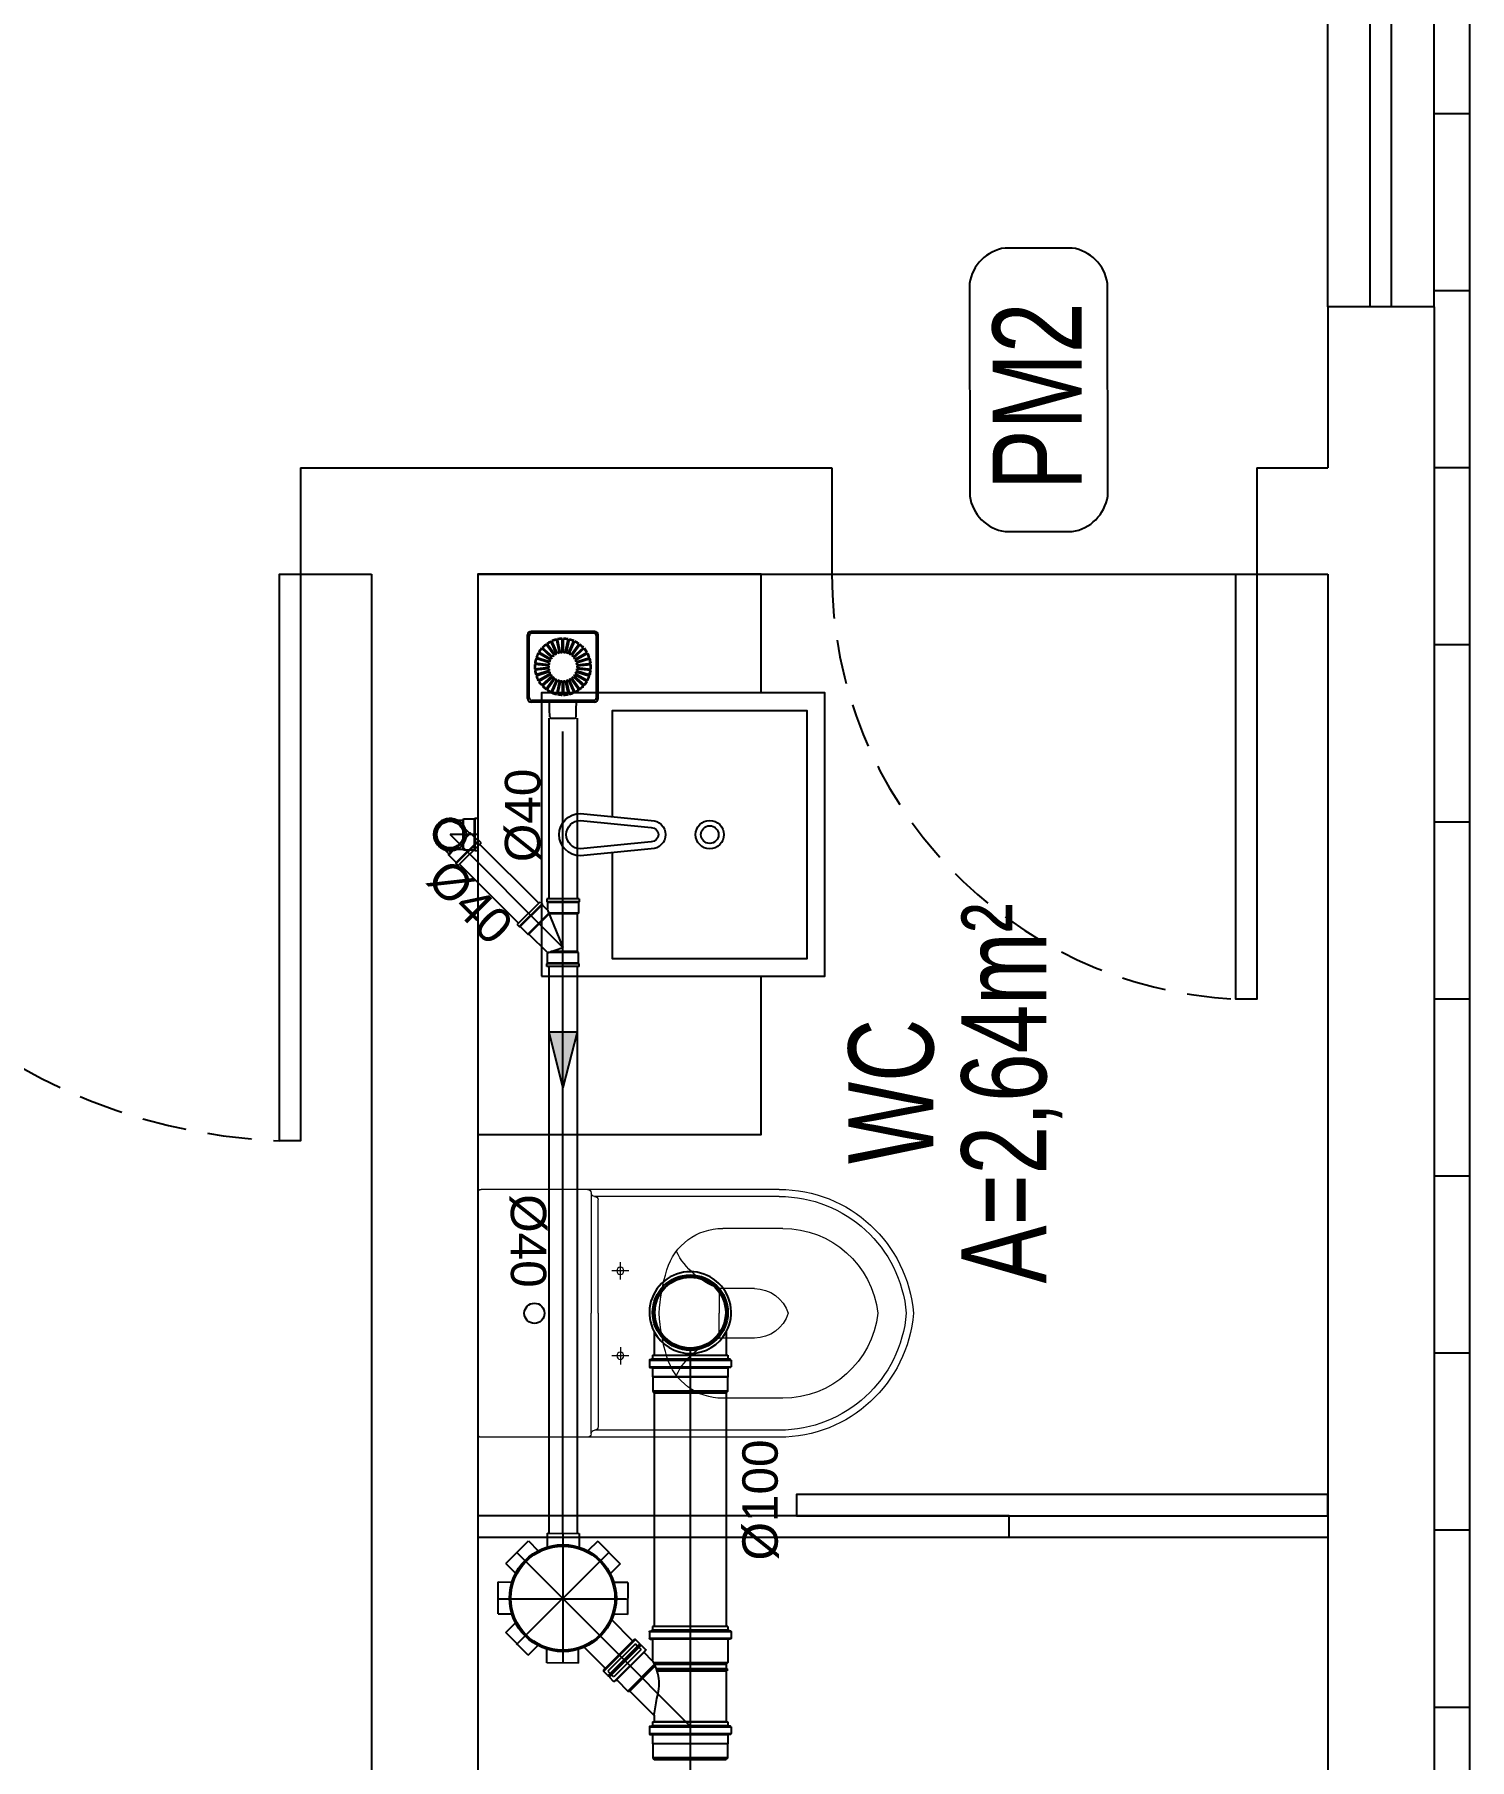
# Model space of a CAD drawing. Header units: millimetres. Extents: x 2502 to 4311, y 2007 to 3121.
# Drawn here: x 2846.3 to 2927.3, y 2348.8 to 2446.2 of the extents above; entities that cross this region are included whole.
import ezdxf
from ezdxf.enums import TextEntityAlignment as Align

# ---------------------------------------------------------------- set-up
doc = ezdxf.new("R2010")
doc.units = ezdxf.units.MM
doc.header["$LTSCALE"] = 20
doc.header["$MEASUREMENT"] = 0
doc.linetypes.add('CONTINU', pattern=[0])
doc.linetypes.add('HIDDEN2', pattern=[0.1875, 0.125, -0.0625])
doc.layers.get('0').update_dxf_attribs({"linetype": 'CONTINUOUS'})
for name, color, linetype in [('A-PEN-08', 8, 'CONTINUOUS'), ('AF', 5, 'CONTINUOUS'), ('E-txt-g', 3, 'CONTINUOUS'), ('Esgoto', 5, 'CONTINUOUS'), ('MOB', 251, 'CONTINUOUS'), ('Texto-Tubos', 7, 'CONTINUOUS'), ('TigreCad', 3, 'CONTINUOUS'), ('Tinterno', 9, 'CONTINUOUS')]:
    doc.layers.add(name, color=color, linetype=linetype)
doc.layers.add('E-Lay-9', color=9, linetype='CONTINUOUS', lineweight=9)
doc.layers.add('E-Txt-W', color=7, linetype='CONTINUOUS', lineweight=20)
doc.styles.add('F2', font='swisscl.ttf')
doc.styles.add('REG60', font='romans.shx', dxfattribs={"width": 0.8, "height": 0.15})
doc.styles.add('REG80', font='romans.shx', dxfattribs={"width": 0.8, "height": 0.2})
doc.styles.add('TCTUBOS-TXT', font='arial.ttf')

# ---------------------------------------------------------------- blocks, each defined once
blk = doc.blocks.new('CUBA QUADRADA-flat-4-flat-1')
at = {"layer": 'MOB', "color": 8}
blk.add_lwpolyline([(0, -0.2), (0.4, -0.2), (0.4, 0.2), (0, 0.2)], close=True, dxfattribs=at)
blk.add_lwpolyline([(0.1, -0.0255), (0.1, -0.175), (0.375, -0.175), (0.375, 0.175), (0.1, 0.175), (0.1, 0.0255)], dxfattribs=at)
for points in [[(0.155, -0.02), (0.055, -0.03, -1), (0.055, 0.03), (0.155, 0.02, -1)], [(0.155, -0.01), (0.055, -0.02, -1), (0.055, 0.02), (0.155, 0.01, -1)]]:
    blk.add_lwpolyline(points, format="xyb", close=True, dxfattribs=at)
for radius in [0.02, 0.0125]:
    blk.add_circle((0.2375, 0), radius, dxfattribs=at)
blk = doc.blocks.new('vaso-s')
at = {"color": 8}
for start, end in [(0, 180), (180, 0)]:
    blk.add_arc((0.08, 0), 0.0143, start, end, dxfattribs=at)
at = {"layer": 'E-Lay-9', "color": 8}
for p, q in [((0.4256, 0.175), (0.005, 0.175)), ((0, 0.17), (0, 0)), ((0.16, 0.17), (0.16, 0.17)), ((0.16, 0.17), (0.16, 0)), ((0.4256, 0.165), (0.165, 0.165)), ((0.17, 0), (0.17, 0.16)), ((0.4306, 0.12), (0.3459, 0.12)), ((0.2134, 0.06), (0.1891, 0.06)), ((0.2013, 0.0479), (0.2013, 0.0722)), ((0.3406, 0.035), (0.3406, 0)), ((0.3906, 0.035), (0.3406, 0.035)), ((0, -0.17), (0, 0)), ((0.16, -0.17), (0.16, 0)), ((0.17, 0), (0.17, -0.1601)), ((0.3406, -0.035), (0.3406, 0)), ((0.2013, -0.0479), (0.2013, -0.0722)), ((0.3906, -0.035), (0.3406, -0.035)), ((0.2134, -0.06), (0.1891, -0.06)), ((0.4306, -0.12), (0.3459, -0.12)), ((0.16, -0.17), (0.16, -0.17)), ((0.4256, -0.165), (0.165, -0.165)), ((0.4256, -0.175), (0.005, -0.175))]:
    blk.add_line(p, q, dxfattribs=at)
for centre in [(0.2013, 0.06), (0.2013, -0.06)]:
    blk.add_circle(centre, 0.005, dxfattribs=at)
for centre, radius, start, end in [((0.005, 0.17), 0.005, 90, 180), ((0.155, 0.17), 0.005, 0, 90), ((0.4256, -0.015), 0.19, 4.5281, 90), ((0.165, 0.17), 0.00495, 180, 270), ((0.165, 0.16), 0.00495, 0, 90), ((0.4256, -0.015), 0.18, 4.7802, 90), ((0.3459, 0.0375), 0.0825, 90, 163.0355), ((0.4306, -0.015), 0.135, 6.3794, 90), ((0.3754, 0.1358), 0.1066, 206.9395, 250.9647), ((0.518, -0.015), 0.2624, 163.0355, 176.7233), ((0.3906, -0.015), 0.05, 17.4576, 90), ((0.518, 0.015), 0.2624, 183.2767, 196.9645), ((0.3906, 0.015), 0.05, 270, 342.5424), ((0.4256, 0.015), 0.19, 270, 355.4719), ((0.4256, 0.015), 0.18, 270, 355.2198), ((0.4306, 0.015), 0.135, 270, 353.6206), ((0.3754, -0.1358), 0.1066, 109.0353, 153.0605), ((0.3459, -0.0375), 0.0825, 196.9645, 270), ((0.005, -0.17), 0.005, 180, 270), ((0.155, -0.17), 0.005, 270, 0), ((0.165, -0.17), 0.00495, 90, 180), ((0.165, -0.1601), 0.00495, 270, 0)]:
    blk.add_arc(centre, radius, start, end, dxfattribs=at)
blk = doc.blocks.new('TXT-AMB75')
at = {"layer": 'E-txt-g', "style": 'REG80', "width": 0.8, "flags": 8}
blk.add_attdef('TXT', text='', height=0.2, dxfattribs=at).set_placement((0.0055, 0.2964), align=Align.CENTER)
at = {"layer": 'E-Txt-W', "style": 'REG60', "width": 0.8, "flags": 8}
blk.add_attdef('TXT', text='', height=0.15, dxfattribs=at).set_placement((0.0055, 0.0271), align=Align.CENTER)
blk = doc.blocks.new('27289207s')
at = {"linetype": 'Continuous'}
for p, q in [((44.9, 49.9), (-44.9, 49.9)), ((-49.9, -44.9), (-49.9, 44.9)), ((-47.4, -43.9), (-47.4, 43.9)), ((43.9, 47.4), (-43.9, 47.4)), ((-15.4, 12.7), (-30.3, 26.1)), ((-14.3, 14), (-29.2, 27.4)), ((-12.4, 15.7), (-24.2, 31.9)), ((-11.1, 16.7), (-22.8, 32.9)), ((-8.9, 17.9), (-17, 36.2)), ((-7.4, 18.6), (-15.5, 36.9)), ((-5, 19.4), (-9.1, 38.9)), ((-3.3, 19.7), (-7.5, 39.3)), ((-0.9, 20), (-0.9, 40)), ((0.8, 20), (0.8, 40)), ((3.3, 19.7), (7.5, 39.3)), ((5, 19.4), (9.1, 38.9)), ((7.4, 18.6), (15.5, 36.9)), ((8.9, 17.9), (17, 36.2)), ((11.1, 16.7), (22.8, 32.9)), ((12.4, 15.7), (24.2, 31.9)), ((14.3, 14), (29.2, 27.4)), ((15.4, 12.7), (30.3, 26.1)), ((47.4, -43.9), (47.4, 43.9)), ((49.9, -44.9), (49.9, 44.9)), ((-20, 1.2), (-39.9, 3.3)), ((-19.8, 2.9), (-39.7, 5)), ((-19.3, 5.4), (-38.3, 11.5)), ((-18.7, 7), (-37.8, 13.2)), ((-17.7, 9.3), (-35.1, 19.3)), ((-16.9, 10.7), (-34.2, 20.7)), ((16.9, 10.7), (34.2, 20.7)), ((17.7, 9.3), (35.1, 19.3)), ((18.7, 7), (37.8, 13.2)), ((19.3, 5.4), (38.3, 11.5)), ((19.8, 2.9), (39.7, 5)), ((20, 1.2), (39.9, 3.3)), ((-20, -1.2), (-39.9, -3.3)), ((-19.8, -2.9), (-39.7, -5)), ((-19.3, -5.4), (-38.3, -11.5)), ((-18.7, -7), (-37.8, -13.2)), ((-17.7, -9.3), (-35.1, -19.3)), ((-16.9, -10.7), (-34.2, -20.7)), ((-15.4, -12.7), (-30.3, -26.1)), ((-14.3, -14), (-29.2, -27.4)), ((-12.4, -15.7), (-24.2, -31.9)), ((-11.1, -16.7), (-22.8, -32.9)), ((-8.9, -17.9), (-17, -36.2)), ((-7.4, -18.6), (-15.5, -36.9)), ((-5, -19.4), (-9.1, -38.9)), ((-3.3, -19.7), (-7.5, -39.3)), ((-0.9, -20), (-0.9, -40)), ((0.8, -20), (0.8, -40)), ((3.3, -19.7), (7.5, -39.3)), ((5, -19.4), (9.1, -38.9)), ((7.4, -18.6), (15.5, -36.9)), ((8.9, -17.9), (17, -36.2)), ((11.1, -16.7), (22.8, -32.9)), ((12.4, -15.7), (24.2, -31.9)), ((14.3, -14), (29.2, -27.4)), ((15.4, -12.7), (30.3, -26.1)), ((16.9, -10.7), (34.2, -20.7)), ((17.7, -9.3), (35.1, -19.3)), ((18.7, -7), (37.8, -13.2)), ((19.3, -5.4), (38.3, -11.5)), ((19.8, -2.9), (39.7, -5)), ((20, -1.2), (39.9, -3.3)), ((43.9, -47.4), (-43.9, -47.4)), ((44.9, -49.9), (-44.9, -49.9)), ((-18.7, -59.9), (-19, -49.9)), ((-18.7, -60.4), (-18.7, -59.9)), ((-18.5, -70.9), (-18.7, -60.4)), ((-17, -72.4), (-16.5, -72.4)), ((-16.5, -72.4), (17, -72.4)), ((18.5, -70.9), (18.7, -59.9)), ((18.7, -59.9), (19, -49.9))]:
    blk.add_line(p, q, dxfattribs=at)
for centre, radius, start, end in [((-44.9, 44.9), 5, 90, 180), ((44.9, 44.9), 5, 0, 90), ((-43.9, 43.9), 3.5, 90, 180), ((0, 0), 40, 139.2176, 148.7823), ((0, 0), 39, 139.2489, 148.7512), ((0, 0), 40, 127.2176, 136.7824), ((0, 0), 39, 127.249, 136.7512), ((0, 0), 40, 115.2176, 124.7824), ((0, 0), 39, 115.2489, 124.7512), ((0, 0), 40, 103.2176, 112.7824), ((0, 0), 39, 103.2489, 112.7512), ((0, 0), 40, 91.2176, 100.7823), ((0, 0), 39, 91.2488, 100.7511), ((0, 0), 40, 79.2177, 88.7824), ((0, 0), 39, 79.2489, 88.7512), ((0, 0), 39, 67.2488, 76.7511), ((0, 0), 40, 67.2177, 76.7824), ((0, 0), 39, 55.2488, 64.7511), ((0, 0), 40, 55.2176, 64.7824), ((0, 0), 39, 43.2488, 52.7511), ((0, 0), 40, 43.2177, 52.7824), ((0, 0), 39, 31.2489, 40.7512), ((0, 0), 40, 31.2176, 40.7824), ((43.9, 43.9), 3.5, 0, 90), ((0, 0), 40, 175.2176, 184.7824), ((0, 0), 40, 163.2176, 172.7824), ((0, 0), 39, 175.2489, 184.7511), ((0, 0), 39, 163.2489, 172.7512), ((0, 0), 40, 151.2177, 160.7824), ((0, 0), 39, 151.2489, 160.7512), ((0, 0), 21, 176.3197, 183.6803), ((0, 0), 21, 164.3198, 171.6803), ((0, 0), 20, 176.4358, 183.5642), ((0, 0), 20, 164.4358, 171.5641), ((0, 0), 21, 152.3197, 159.6802), ((0, 0), 20, 152.4358, 159.5642), ((0, 0), 21, 140.3199, 147.6804), ((0, 0), 20, 140.4358, 147.5642), ((0, 0), 21, 128.3197, 135.6802), ((0, 0), 20, 128.4358, 135.5642), ((0, 0), 21, 116.3197, 123.6802), ((0, 0), 20, 116.4359, 123.5643), ((0, 0), 21, 104.3197, 111.6802), ((0, 0), 20, 104.4359, 111.5643), ((0, 0), 21, 92.3198, 99.6803), ((0, 0), 20, 92.4358, 99.5642), ((0, 0), 21, 80.3197, 87.6802), ((0, 0), 20, 80.4358, 87.5642), ((0, 0), 20, 68.4357, 75.5641), ((0, 0), 21, 68.3198, 75.6803), ((0, 0), 20, 56.4358, 63.5642), ((0, 0), 21, 56.3199, 63.6804), ((0, 0), 20, 44.4357, 51.5641), ((0, 0), 21, 44.3198, 51.6803), ((0, 0), 20, 32.4358, 39.5642), ((0, 0), 21, 32.3198, 39.6803), ((0, 0), 20, 20.4358, 27.5642), ((0, 0), 21, 20.3196, 27.6801), ((0, 0), 20, 8.4359, 15.5642), ((0, 0), 20, 356.4358, 3.5642), ((0, 0), 21, 8.3197, 15.6802), ((0, 0), 21, 356.3197, 3.6803), ((0, 0), 39, 19.2488, 28.7511), ((0, 0), 40, 19.2176, 28.7823), ((0, 0), 39, 7.2488, 16.7511), ((0, 0), 40, 7.2176, 16.7824), ((0, 0), 39, 355.2489, 4.7511), ((0, 0), 40, 355.2176, 4.7824), ((0, 0), 40, 187.2176, 196.7824), ((0, 0), 39, 187.2488, 196.7511), ((0, 0), 40, 199.2176, 208.7824), ((0, 0), 39, 199.2488, 208.7511), ((0, 0), 40, 211.2177, 220.7824), ((0, 0), 39, 211.2488, 220.7511), ((0, 0), 21, 188.3198, 195.6803), ((0, 0), 20, 188.4359, 195.5642), ((0, 0), 21, 200.3198, 207.6803), ((0, 0), 20, 200.4358, 207.5642), ((0, 0), 21, 212.3196, 219.6801), ((0, 0), 20, 212.4358, 219.5642), ((0, 0), 21, 224.3196, 231.6801), ((0, 0), 20, 224.4359, 231.5643), ((0, 0), 21, 236.3197, 243.6802), ((0, 0), 20, 236.4358, 243.5642), ((0, 0), 21, 248.3198, 255.6803), ((0, 0), 20, 248.4358, 255.5642), ((0, 0), 21, 260.3197, 267.6802), ((0, 0), 20, 260.4358, 267.5642), ((0, 0), 20, 272.4358, 279.5642), ((0, 0), 21, 272.3198, 279.6803), ((0, 0), 20, 284.4358, 291.5642), ((0, 0), 21, 284.3198, 291.6803), ((0, 0), 20, 296.4357, 303.5641), ((0, 0), 21, 296.3197, 303.6802), ((0, 0), 20, 308.4359, 315.5643), ((0, 0), 21, 308.3199, 315.6804), ((0, 0), 20, 320.4358, 327.5642), ((0, 0), 21, 320.3197, 327.6802), ((0, 0), 20, 332.4358, 339.5642), ((0, 0), 21, 332.3199, 339.6804), ((0, 0), 20, 344.4358, 351.5641), ((0, 0), 21, 344.3197, 351.6802), ((0, 0), 39, 319.2488, 328.7511), ((0, 0), 40, 319.2176, 328.7824), ((0, 0), 39, 331.2489, 340.7512), ((0, 0), 40, 331.2176, 340.7824), ((0, 0), 39, 343.2489, 352.7512), ((0, 0), 40, 343.2176, 352.7824), ((-44.9, -44.9), 5, 180, 270), ((-43.9, -43.9), 3.5, 180, 270), ((0, 0), 40, 223.2176, 232.7824), ((0, 0), 39, 223.2488, 232.7511), ((0, 0), 40, 235.2176, 244.7824), ((0, 0), 39, 235.2489, 244.7511), ((0, 0), 40, 247.2176, 256.7824), ((0, 0), 39, 247.2488, 256.7511), ((0, 0), 40, 259.2176, 268.7824), ((0, 0), 39, 259.2489, 268.7512), ((0, 0), 39, 271.2489, 280.7511), ((0, 0), 40, 271.2176, 280.7824), ((0, 0), 39, 283.2488, 292.7511), ((0, 0), 40, 283.2176, 292.7824), ((0, 0), 39, 295.2489, 304.7511), ((0, 0), 40, 295.2176, 304.7824), ((0, 0), 39, 307.2488, 316.7511), ((0, 0), 40, 307.2176, 316.7823), ((43.9, -43.9), 3.5, 270, 360), ((44.9, -44.9), 5, 270, 360), ((-17, -70.9), 1.5, 180.9167, 270), ((17, -70.9), 1.5, 270.0002, 359.0835)]:
    blk.add_arc(centre, radius, start, end, dxfattribs=at)
blk = doc.blocks.new('j9n40d')
at = {"layer": 'TigreCad'}
for p, q in [((0, 20.6), (9.8, 20.6)), ((9.8, 20.6), (17.8, 20.6)), ((19, 21.8), (17.8, 20.6)), ((34, 21.8), (19, 21.8)), ((19, -21.8), (19, 21.8)), ((35, 22.8), (34, 21.8)), ((35, 22.8), (35, -22.8)), ((39, 22.8), (35, 22.8)), ((39, 22.8), (39, -22.8)), ((0, -20.6), (9.8, -20.6)), ((9.8, -20.6), (17.8, -20.6)), ((19, -21.8), (17.8, -20.6)), ((34, -21.8), (19, -21.8)), ((35, -22.8), (34, -21.8)), ((39, -22.8), (35, -22.8))]:
    blk.add_line(p, q, dxfattribs=at)
for radius, start, end in [(22.8, 64.6232, 295.3768), (20.6, 90, 270)]:
    blk.add_arc((0, 0), radius, start, end, dxfattribs=at)
at = {"layer": 'Tinterno'}
for p, q in [((17.8, 20.6), (17.8, -20.6)), ((34, 21.8), (34, -21.8))]:
    blk.add_line(p, q, dxfattribs=at)
blk.add_arc((0, 0), 21.8, 70.9009, 289.0991, dxfattribs=at)
blk = doc.blocks.new('27710409p')
at = {"layer": 'TigreCad'}
for p, q in [((-27.1, 22.8), (-27.1, -22.8)), ((-27.1, 22.8), (-23.1, 22.8)), ((-23.1, 22.8), (-23.1, -22.8)), ((-23.1, 22.8), (-22.1, 21.8)), ((-22.1, 21.8), (-7.1, 21.8)), ((-7.1, 21.8), (-7.1, -20.7)), ((-7.1, 21.8), (-5.9, 20.6)), ((-5.9, 20.6), (47.2, 20.6)), ((48.4, 21.8), (47.2, 20.6)), ((48.4, 21.8), (48.4, -20)), ((63.4, 21.8), (48.4, 21.8)), ((64.4, 22.8), (63.4, 21.8)), ((64.4, 22.8), (64.4, -22.8)), ((68.4, 22.8), (64.4, 22.8)), ((68.4, 22.8), (68.4, -22.8)), ((-27.1, -22.8), (-23.1, -22.8)), ((-23.1, -22.8), (-22.1, -21.8)), ((-22.1, -21.8), (-8.2, -21.8)), ((-7.5, -21.9), (0, 0)), ((18.8, -47.9), (-6.7, -22.4)), ((54.1, -22.4), (0, 0)), ((18.8, -49.6), (48.4, -20)), ((60.2, -29.4), (54.3, -23.5)), ((63.4, -21.8), (55, -21.8)), ((64.4, -22.8), (63.4, -21.8)), ((68.4, -22.8), (64.4, -22.8)), ((18.8, -49.6), (18.8, -47.9)), ((29.4, -61.7), (61.7, -29.4)), ((32.2, -64.5), (64.5, -32.2)), ((61.7, -29.4), (60.2, -29.4)), ((64.5, -32.2), (61.7, -29.4)), ((29.4, -60.2), (18.8, -49.6)), ((29.4, -61.7), (29.4, -60.2)), ((32.2, -64.5), (29.4, -61.7))]:
    blk.add_line(p, q, dxfattribs=at)
for centre, radius, start, end in [((-8.2, -23.8), 2, 45, 90), ((55, -22.8), 1, 90, 225)]:
    blk.add_arc(centre, radius, start, end, dxfattribs=at)
at = {"layer": 'Tinterno'}
for p, q in [((-22.1, 21.8), (-22.1, -21.8)), ((-5.9, 20.6), (-5.9, -17.2)), ((47.2, 20.6), (47.2, -19.5)), ((63.4, 21.8), (63.4, -21.8)), ((18.8, -47.9), (47.2, -19.5)), ((29.4, -60.2), (60.2, -29.4))]:
    blk.add_line(p, q, dxfattribs=at)
blk = doc.blocks.new('j9n40s')
at = {"layer": 'TigreCad'}
for p, q in [((9.8, 20.6), (17.8, 20.6)), ((19, 21.8), (17.8, 20.6)), ((17.8, 20.6), (17.8, 14.3)), ((19, 12.6), (19, 21.8)), ((34, 21.8), (19, 21.8)), ((35, 22.8), (34, 21.8)), ((39, 22.8), (35, 22.8)), ((35, 22.8), (35, -22.8)), ((39, 22.8), (39, -22.8)), ((9.8, -20.6), (17.8, -20.6)), ((17.8, -20.6), (17.8, -14.3)), ((19, -21.8), (17.8, -20.6)), ((19, -12.6), (19, -21.8)), ((34, -21.8), (19, -21.8)), ((35, -22.8), (34, -21.8)), ((39, -22.8), (35, -22.8))]:
    blk.add_line(p, q, dxfattribs=at)
for radius in [22.8, 20]:
    blk.add_circle((0, 0), radius, dxfattribs=at)
at = {"layer": 'Tinterno'}
blk.add_line((34, 21.8), (34, -21.8), dxfattribs=at)
blk.add_circle((0, 0), 18.8, dxfattribs=at)
blk = doc.blocks.new('27150012p')
at = {"layer": 'TigreCad'}
for p, q in [((-80.6, 48.8), (-48.8, 80.6)), ((-48.8, 80.6), (-35.1, 66.9)), ((-22.5, 91.5), (-22.5, 72.1)), ((-22.5, 91.5), (22.5, 91.5)), ((22.5, 91.5), (22.5, 72.1)), ((48.8, 80.6), (35.1, 66.9)), ((48.8, 80.6), (80.6, 48.8)), ((-80.6, 48.8), (-66.9, 35.1)), ((80.6, 48.8), (66.9, 35.1)), ((111.4, 27.4), (70.4, 27.4)), ((112.7, 30.9), (112.4, 28.3)), ((122.4, 31.8), (113.7, 31.8)), ((113.7, 30.8), (113.7, -30.8)), ((122.4, 30.8), (122.4, -30.8)), ((123.4, 31.1), (124.2, 28.1)), ((129.5, 27.4), (125.1, 27.4)), ((129.5, 27.4), (129.5, -27.4)), ((-91.5, -22.5), (-91.5, 22.5)), ((-91.5, 22.5), (-72.1, 22.5)), ((-91.5, -22.5), (-72.1, -22.5)), ((-80.6, -48.8), (-66.9, -35.1)), ((80.6, -48.8), (66.9, -35.1)), ((111.4, -27.4), (70.4, -27.4)), ((112.7, -30.9), (112.4, -28.3)), ((122.4, -31.8), (113.7, -31.8)), ((123.4, -31.1), (124.2, -28.1)), ((129.5, -27.4), (125.1, -27.4)), ((-48.8, -80.6), (-80.6, -48.8)), ((-48.8, -80.6), (-35.1, -66.9)), ((-22.5, -91.5), (-22.5, -72.1)), ((22.5, -91.5), (22.5, -72.1)), ((48.8, -80.6), (35.1, -66.9)), ((80.6, -48.8), (48.8, -80.6)), ((22.5, -91.5), (-22.5, -91.5))]:
    blk.add_line(p, q, dxfattribs=at)
blk.add_circle((0, 0), 75.5, dxfattribs=at)
for centre, start, end in [((111.4, 28.4), 270, 355), ((113.7, 30.8), 90, 175), ((122.4, 30.8), 15, 90), ((125.1, 28.4), 195, 270), ((111.4, -28.4), 5, 90), ((113.7, -30.8), 185, 270), ((122.4, -30.8), 270, 345), ((125.1, -28.4), 90, 165)]:
    blk.add_arc(centre, 1, start, end, dxfattribs=at)
at = {"layer": 'Tinterno'}
for p, q in [((112.4, 27.4), (112.4, -27.4)), ((124.4, 27.4), (124.4, -27.4))]:
    blk.add_line(p, q, dxfattribs=at)
blk.add_circle((0, 0), 73.5, dxfattribs=at)
blk = doc.blocks.new('j9n100s')
at = {"layer": 'TigreCad'}
for p, q in [((27.3, 50.8), (60, 50.8)), ((27.3, -50.8), (60, -50.8))]:
    blk.add_line(p, q, dxfattribs=at)
blk.add_circle((0, 0), 53.2, dxfattribs=at)
for start, end in [(61.785, 298.215), (298.215, 61.785)]:
    blk.add_arc((0, 0), 57.7, start, end, dxfattribs=at)
at = {"layer": 'Tinterno'}
blk.add_line((60, -50.8), (60, 50.8), dxfattribs=at)
blk.add_circle((0, 0), 51, dxfattribs=at)
blk = doc.blocks.new('26277469p')
at = {"layer": 'TigreCad'}
for p, q in [((78, 50.8), (6, 50.8)), ((78, 50.8), (78.1, 52.3)), ((78, -46.9), (78, 50.8)), ((78.1, -46.9), (78.1, 52.3)), ((81.1, 52.3), (78.1, 52.3)), ((81.1, -47.9), (81.1, 52.3)), ((81.2, 50.8), (81.1, 52.3)), ((81.2, -48), (81.2, 50.8)), ((87.4, 50.8), (81.2, 50.8)), ((89.8, 53.2), (87.4, 50.8)), ((89.8, -51.8), (89.8, 53.2)), ((121.7, 53.2), (89.8, 53.2)), ((122.9, 56.7), (122.7, 54.2)), ((133.3, 57.6), (123.9, 57.6)), ((123.9, 56.6), (123.9, -56.7)), ((133.3, 56.6), (133.3, -56.7)), ((134.3, 56.9), (135.1, 54)), ((140.5, 53.2), (136.1, 53.2)), ((140.5, 53.2), (140.5, -53.3)), ((14.9, -50.8), (6, -50.8)), ((49.6, -85.4), (14.9, -50.8)), ((49.6, -88.3), (87.3, -50.5)), ((106.9, -63.4), (63.4, -106.9)), ((113.6, -70.1), (70.1, -113.6)), ((103.4, -64.8), (93.6, -55)), ((121.7, -53.3), (94.3, -53.3)), ((106.8, -63.1), (104.8, -64.8)), ((114.4, -69.4), (108.2, -63.2)), ((114.5, -70.6), (113, -73.3)), ((122.9, -56.7), (122.7, -54.2)), ((133.3, -57.7), (123.9, -57.7)), ((134.3, -56.9), (135.1, -54)), ((140.5, -53.3), (136.1, -53.3)), ((49.6, -88.3), (49.6, -85.4)), ((64.8, -103.4), (49.6, -88.3)), ((116.2, -77.5), (77.5, -116.2)), ((116.2, -77.5), (113.1, -74.5)), ((63.1, -106.8), (64.8, -104.8)), ((69.4, -114.4), (63.2, -108.2)), ((70.6, -114.5), (73.3, -113)), ((77.5, -116.2), (74.5, -113.1))]:
    blk.add_line(p, q, dxfattribs=at)
blk.add_lwpolyline([(15.8, -51.2, -0.013476), (38.9, -47.1, -0.106485), (67.2, -44.2, -0.09207), (93.5, -53.8, -0.112954)], format="xyb", dxfattribs=at)
for centre, start, end in [((121.7, 54.2), 270, 355), ((123.9, 56.6), 90, 175), ((133.3, 56.6), 15, 90), ((136.1, 54.2), 195, 270), ((14.9, -51.8), 34.2682, 90), ((94.3, -54.3), 90, 225), ((104.1, -64.1), 225, 310), ((107.4, -63.9), 45, 130), ((113.6, -70.1), 330, 45), ((121.7, -54.3), 5, 90), ((123.9, -56.7), 185, 270), ((133.3, -56.7), 270, 345), ((136.1, -54.3), 90, 165), ((113.8, -73.8), 150, 225), ((63.9, -107.4), 140, 225), ((64.1, -104.1), 320, 45), ((70.1, -113.6), 225, 300), ((73.8, -113.8), 45, 120)]:
    blk.add_arc(centre, 1, start, end, dxfattribs=at)
at = {"layer": 'Tinterno'}
for p, q in [((6, 50.8), (6, -50.8)), ((87.4, -50.6), (87.4, 50.8)), ((122.6, 53.2), (122.6, -53.3)), ((135.3, 53.2), (135.3, -53.3)), ((85.3, -49.6), (49.6, -85.4)), ((104.1, -65.4), (65.4, -104.1)), ((112.6, -73.9), (73.9, -112.6))]:
    blk.add_line(p, q, dxfattribs=at)
blk = doc.blocks.new('11031030p')
at = {"layer": 'TigreCad'}
for p, q in [((0, -53.3), (0, 53.2)), ((0, 53.2), (4.4, 53.2)), ((6.2, 56.9), (5.4, 54)), ((7.2, 57.6), (16.6, 57.6)), ((7.2, -56.7), (7.2, 56.6)), ((16.6, -56.7), (16.6, 56.6)), ((17.6, 56.7), (17.8, 54.2)), ((18.8, 53.2), (30.9, 53.2)), ((30.9, 53.2), (31.2, 53)), ((50.9, 53), (31.2, 53)), ((50.9, 53), (53.1, 50.8)), ((53.1, -50.8), (53.1, 50.8)), ((0, -53.3), (4.4, -53.3)), ((6.2, -56.9), (5.4, -54)), ((7.2, -57.7), (16.6, -57.7)), ((17.6, -56.7), (17.8, -54.2)), ((18.8, -53.3), (30.9, -53.3)), ((30.9, -53.3), (31.2, -53)), ((31.2, -53), (50.9, -53)), ((50.9, -53), (53.1, -50.8))]:
    blk.add_line(p, q, dxfattribs=at)
for centre, start, end in [((4.4, 54.2), 270, 345), ((7.2, 56.6), 90, 165), ((16.6, 56.6), 5, 90), ((18.8, 54.2), 185, 270), ((4.4, -54.2), 15, 90), ((7.2, -56.7), 195, 270), ((16.6, -56.7), 270, 355), ((18.8, -54.2), 90, 175)]:
    blk.add_arc(centre, 1, start, end, dxfattribs=at)
at = {"layer": 'Tinterno'}
for p, q in [((5.2, -53.3), (5.2, 53.2)), ((17.9, -53.3), (17.9, 53.2)), ((30.9, 53.2), (30.9, -53.3)), ((31.2, 53), (31.2, -53)), ((50.9, 53), (50.9, -53))]:
    blk.add_line(p, q, dxfattribs=at)

msp = doc.modelspace()

# ---------------------------------------------------------------- hatches: boundary and pattern name
at = {"layer": 'AF'}
h = msp.add_hatch(color=256, dxfattribs=at)
h.paths.add_polyline_path([(2876.095, 2386.74), (2876.095, 2389.883), (2875.298, 2389.883)])
h.paths.add_polyline_path([(2876.095, 2386.74), (2876.892, 2389.883), (2876.095, 2389.883)])
h = msp.add_hatch(color=256, dxfattribs=at)
h.paths.add_polyline_path([(2876.095, 2386.74), (2876.095, 2389.883), (2875.298, 2389.883)])
h.paths.add_polyline_path([(2876.095, 2386.74), (2876.892, 2389.883), (2876.095, 2389.883)])

# ---------------------------------------------------------------- linework, layer by layer
at = {"layer": 'A-PEN-08', "linetype": 'Continuous', "ltscale": 0.35}
for p, q in [((2919.283, 2430.84), (2919.283, 2478.84)), ((2919.283, 2430.84), (2919.283, 2478.84)), ((2921.683, 2430.84), (2921.683, 2478.84)), ((2921.683, 2430.84), (2921.683, 2478.84)), ((2922.883, 2430.84), (2922.883, 2478.84)), ((2922.883, 2430.84), (2922.883, 2478.84)), ((2925.283, 2430.84), (2925.283, 2478.84)), ((2925.283, 2430.84), (2925.283, 2478.84)), ((2927.283, 2461.748), (2927.283, 2327.748)), ((2927.283, 2461.748), (2927.283, 2327.748)), ((2927.283, 2441.748), (2925.283, 2441.748)), ((2927.283, 2441.748), (2925.283, 2441.748)), ((2927.283, 2431.748), (2925.283, 2431.748)), ((2927.283, 2431.748), (2925.283, 2431.748)), ((2919.283, 2430.84), (2919.283, 2421.748)), ((2925.283, 2430.84), (2919.283, 2430.84)), ((2919.283, 2430.84), (2919.283, 2421.748)), ((2925.283, 2430.84), (2919.283, 2430.84)), ((2925.283, 2430.84), (2925.283, 2327.748)), ((2925.283, 2430.84), (2925.283, 2327.748)), ((2861.283, 2421.748), (2875.283, 2421.748)), ((2861.283, 2421.748), (2891.283, 2421.748)), ((2861.283, 2421.748), (2861.283, 2415.748)), ((2861.283, 2421.748), (2875.283, 2421.748)), ((2861.283, 2421.748), (2891.283, 2421.748)), ((2861.283, 2421.748), (2861.283, 2415.748)), ((2891.283, 2421.748), (2891.283, 2415.748)), ((2891.283, 2421.748), (2891.283, 2415.748)), ((2915.283, 2421.748), (2919.283, 2421.748)), ((2915.283, 2421.748), (2915.283, 2415.748)), ((2915.283, 2421.748), (2919.283, 2421.748)), ((2915.283, 2421.748), (2915.283, 2415.748)), ((2927.283, 2421.748), (2925.283, 2421.748)), ((2927.283, 2421.748), (2925.283, 2421.748)), ((2861.283, 2415.748), (2865.283, 2415.748)), ((2861.283, 2415.748), (2865.283, 2415.748)), ((2865.283, 2415.748), (2865.283, 2319.748)), ((2865.283, 2415.748), (2865.283, 2319.748)), ((2871.283, 2415.748), (2891.283, 2415.748)), ((2871.283, 2415.748), (2871.283, 2327.748)), ((2871.283, 2415.748), (2891.283, 2415.748)), ((2871.283, 2415.748), (2871.283, 2327.748)), ((2915.283, 2415.748), (2919.283, 2415.748)), ((2915.283, 2415.748), (2919.283, 2415.748)), ((2919.283, 2415.748), (2919.283, 2327.748)), ((2919.283, 2415.748), (2919.283, 2327.748)), ((2927.283, 2411.748), (2925.283, 2411.748)), ((2927.283, 2411.748), (2925.283, 2411.748)), ((2927.283, 2401.748), (2925.283, 2401.748)), ((2927.283, 2401.748), (2925.283, 2401.748)), ((2927.283, 2391.748), (2925.283, 2391.748)), ((2927.283, 2391.748), (2925.283, 2391.748)), ((2927.283, 2381.748), (2925.283, 2381.748)), ((2927.283, 2381.748), (2925.283, 2381.748)), ((2927.283, 2371.748), (2925.283, 2371.748)), ((2927.283, 2371.748), (2925.283, 2371.748)), ((2927.283, 2361.748), (2925.283, 2361.748)), ((2927.283, 2361.748), (2925.283, 2361.748)), ((2927.283, 2351.748), (2925.283, 2351.748)), ((2927.283, 2351.748), (2925.283, 2351.748))]:
    msp.add_line(p, q, dxfattribs=at)
at = {"layer": 'A-PEN-08', "linetype": 'CONTINU'}
msp.add_line((2891.283, 2415.748), (2914.083, 2415.748), dxfattribs=at)
msp.add_line((2891.283, 2415.748), (2914.083, 2415.748), dxfattribs=at)
at = {"layer": 'A-PEN-08', "linetype": 'Continuous'}
msp.add_line((2871.283, 2361.369), (2919.283, 2361.369), dxfattribs=at)
msp.add_line((2871.283, 2361.369), (2919.283, 2361.369), dxfattribs=at)
msp.add_lwpolyline([(2901.056, 2434.166, 0.331371), (2899.056, 2432.166), (2899.068, 2420.155, 0.332506), (2901.056, 2418.154), (2904.842, 2418.154, 0.330378), (2906.854, 2420.154), (2906.842, 2432.166, 0.331371), (2904.842, 2434.166)], format="xyb", close=True, dxfattribs=at)
msp.add_lwpolyline([(2901.056, 2434.166, 0.331371), (2899.056, 2432.166), (2899.068, 2420.155, 0.332506), (2901.056, 2418.154), (2904.842, 2418.154, 0.330378), (2906.854, 2420.154), (2906.842, 2432.166, 0.331371), (2904.842, 2434.166)], format="xyb", close=True, dxfattribs=at)
at = {"layer": 'A-PEN-08', "linetype": 'CONTINU'}
for points in [[(2861.283, 2415.748), (2861.283, 2383.748), (2860.083, 2383.748), (2860.083, 2415.748)], [(2861.283, 2415.748), (2861.283, 2383.748), (2860.083, 2383.748), (2860.083, 2415.748)], [(2915.283, 2415.748), (2915.283, 2391.748), (2914.083, 2391.748), (2914.083, 2415.748)], [(2915.283, 2415.748), (2915.283, 2391.748), (2914.083, 2391.748), (2914.083, 2415.748)]]:
    msp.add_lwpolyline(points, close=True, dxfattribs=at)
at = {"layer": 'A-PEN-08'}
msp.add_lwpolyline([(2887.283, 2409.038), (2887.283, 2415.748), (2871.283, 2415.748), (2871.283, 2384.095), (2887.283, 2384.095), (2887.283, 2393.038)], dxfattribs=at)
msp.add_lwpolyline([(2887.283, 2409.038), (2887.283, 2415.748), (2871.283, 2415.748), (2871.283, 2384.095), (2887.283, 2384.095), (2887.283, 2393.038)], dxfattribs=at)
for points in [[(2889.283, 2362.569), (2919.283, 2362.569), (2919.283, 2363.769), (2889.283, 2363.769)], [(2889.283, 2362.569), (2919.283, 2362.569), (2919.283, 2363.769), (2889.283, 2363.769)], [(2871.283, 2361.369), (2901.283, 2361.369), (2901.283, 2362.569), (2871.283, 2362.569)], [(2871.283, 2361.369), (2901.283, 2361.369), (2901.283, 2362.569), (2871.283, 2362.569)]]:
    msp.add_lwpolyline(points, close=True, dxfattribs=at)
at = {"layer": 'A-PEN-08', "linetype": 'HIDDEN2'}
for centre, radius, end in [((2861.306, 2415.748), 32.023, 267.81062), ((2861.306, 2415.748), 32.023, 267.81062), ((2915.314, 2415.748), 24.032, 267.0624), ((2915.314, 2415.748), 24.032, 267.0624)]:
    msp.add_arc(centre, radius, 180, end, dxfattribs=at)
at = {"layer": 'AF'}
for p, q in [((2876.892, 2389.883), (2875.292, 2389.883)), ((2876.892, 2389.883), (2875.292, 2389.883)), ((2875.298, 2389.883), (2876.095, 2386.74)), ((2875.298, 2389.883), (2876.095, 2386.74)), ((2876.892, 2389.883), (2876.095, 2386.74)), ((2876.892, 2389.883), (2876.095, 2386.74))]:
    msp.add_line(p, q, dxfattribs=at)
at = {"layer": 'Esgoto'}
for p, q in [((2876.092, 2361.54), (2876.092, 2406.857)), ((2876.092, 2361.54), (2876.092, 2406.857)), ((2871.283, 2401.038), (2869.723, 2401.038)), ((2871.283, 2401.038), (2869.723, 2401.038)), ((2883.283, 2372.045), (2883.283, 2292.75)), ((2883.283, 2372.045), (2883.283, 2292.75))]:
    msp.add_line(p, q, dxfattribs=at)
at = {"layer": 'Esgoto', "linetype": 'Continuous'}
for p, q in [((2876.092, 2394.669), (2869.723, 2401.038)), ((2876.092, 2394.669), (2869.723, 2401.038)), ((2876.092, 2361.54), (2876.092, 2354.22)), ((2876.092, 2361.54), (2876.092, 2354.22)), ((2873.467, 2355.292), (2878.699, 2360.524)), ((2873.467, 2355.292), (2878.699, 2360.524)), ((2878.68, 2355.292), (2873.504, 2360.468)), ((2878.68, 2355.292), (2873.504, 2360.468)), ((2872.432, 2357.88), (2879.678, 2357.88)), ((2872.432, 2357.88), (2879.678, 2357.88)), ((2883.283, 2350.69), (2878.68, 2355.292)), ((2883.283, 2350.69), (2878.68, 2355.292))]:
    msp.add_line(p, q, dxfattribs=at)
at = {"layer": 'Esgoto'}
msp.add_circle((2883.283, 2374.045), 2, dxfattribs=at)
msp.add_circle((2883.283, 2374.045), 2, dxfattribs=at)
at = {"layer": 'TigreCad'}
for p, q in [((2875.303, 2407.621), (2875.303, 2397.404)), ((2875.303, 2407.621), (2875.303, 2397.404)), ((2876.903, 2407.621), (2876.903, 2397.404)), ((2876.903, 2407.621), (2876.903, 2397.404)), ((2871.392, 2400.501), (2874.724, 2397.169)), ((2871.392, 2400.501), (2874.724, 2397.169)), ((2870.26, 2399.369), (2873.592, 2396.037)), ((2870.26, 2399.369), (2873.592, 2396.037)), ((2875.292, 2393.584), (2875.306, 2361.577)), ((2875.292, 2393.584), (2875.306, 2361.577)), ((2876.892, 2393.585), (2876.906, 2361.577)), ((2876.892, 2393.585), (2876.906, 2361.577)), ((2881.251, 2369.521), (2881.251, 2356.31)), ((2881.251, 2369.521), (2881.251, 2356.31)), ((2885.315, 2369.521), (2885.315, 2356.31)), ((2885.315, 2369.521), (2885.315, 2356.31))]:
    msp.add_line(p, q, dxfattribs=at)

# ---------------------------------------------------------------- block references
at = {"layer": 'A-PEN-08', "xscale": 40, "yscale": 40, "zscale": 40}
msp.add_blockref('CUBA QUADRADA-flat-4-flat-1', (2874.883, 2401.038), dxfattribs=at)
msp.add_blockref('CUBA QUADRADA-flat-4-flat-1', (2874.883, 2401.038), dxfattribs=at)
at = {"layer": 'A-PEN-08'}
ref = msp.add_blockref('TXT-AMB75', (2905.657, 2386.474), dxfattribs=dict(at, xscale=-29.16, yscale=29.16, zscale=29.16, rotation=90))
ref.add_attrib('TXT', 'WC', dxfattribs={"layer": 'E-txt-g', "color": 2, "height": 4.8, "rotation": 90, "style": 'F2'}).set_placement((2897.013, 2386.535), align=Align.CENTER)
ref.add_attrib('TXT', 'A=2,64m²', dxfattribs={"layer": 'E-Txt-W', "height": 4.8, "rotation": 90, "style": 'F2'}).set_placement((2903.391, 2386.425), align=Align.CENTER)
ref = msp.add_blockref('TXT-AMB75', (2905.657, 2386.474), dxfattribs=dict(at, xscale=-29.16, yscale=29.16, zscale=29.16, rotation=90))
ref.add_attrib('TXT', 'WC', dxfattribs={"layer": 'E-txt-g', "color": 2, "height": 4.8, "rotation": 90, "style": 'F2'}).set_placement((2897.013, 2386.535), align=Align.CENTER)
ref.add_attrib('TXT', 'A=2,64m²', dxfattribs={"layer": 'E-Txt-W', "height": 4.8, "rotation": 90, "style": 'F2'}).set_placement((2903.391, 2386.425), align=Align.CENTER)
at = {"layer": 'A-PEN-08', "xscale": -40, "yscale": 40, "zscale": 40, "rotation": 180}
msp.add_blockref('vaso-s', (2871.283, 2374.003), dxfattribs=at)
msp.add_blockref('vaso-s', (2871.283, 2374.003), dxfattribs=at)
at = {"layer": 'Esgoto', "xscale": 0.04, "yscale": 0.04, "zscale": 0.04, "rotation": 270}
for p in [(2883.283, 2371.645), (2883.283, 2371.645), (2883.283, 2350.93), (2883.283, 2350.93)]:
    msp.add_blockref('11031030p', p, dxfattribs=at)
at = {"layer": 'TigreCad', "xscale": 0.04, "yscale": 0.04, "zscale": 0.04}
for name, p in [('27289207s', (2876.092, 2410.517)), ('27289207s', (2876.092, 2410.517)), ('j9n40d', (2869.723, 2401.038)), ('j9n40d', (2869.723, 2401.038))]:
    msp.add_blockref(name, p, dxfattribs=at)
at = {"layer": 'TigreCad', "yscale": 0.04, "zscale": 0.04}
for name, p, xscale, rotation in [('j9n40s', (2869.723, 2401.038), 0.04000000000000004, 314.9999999999346), ('j9n40s', (2869.723, 2401.038), 0.04000000000000004, 314.9999999999346), ('27710409p', (2876.092, 2394.669), -0.04, 269.9999999999362), ('27710409p', (2876.092, 2394.669), -0.04, 269.9999999999362), ('j9n100s', (2883.283, 2374.045), 0.04, 270), ('j9n100s', (2883.283, 2374.045), 0.04, 270), ('27150012p', (2876.092, 2357.917), 0.04000000000000001, 314.7841699331266), ('27150012p', (2876.092, 2357.917), 0.04000000000000001, 314.7841699331266), ('26277469p', (2883.283, 2350.69), -0.04, 270), ('26277469p', (2883.283, 2350.69), -0.04, 270)]:
    msp.add_blockref(name, p, dxfattribs=dict(at, xscale=xscale, rotation=rotation))

# ---------------------------------------------------------------- texts
at = {"layer": 'A-PEN-08', "linetype": 'Continuous', "style": 'F2'}
msp.add_text('PM2', height=5.0355, rotation=90, dxfattribs=at).set_placement((2900.355, 2420.483), align=Align.TOP_LEFT)
msp.add_text('PM2', height=5.0355, rotation=90, dxfattribs=at).set_placement((2900.355, 2420.483), align=Align.TOP_LEFT)
at = {"layer": 'Texto-Tubos', "style": 'TCTUBOS-TXT'}
for s, rotation, p in [('%%C40', 90, (2874.815, 2402.122)), ('%%C40', 90, (2874.815, 2402.122)), ('%%C40', 315, (2870.166, 2396.54)), ('%%C40', 315, (2870.166, 2396.54)), ('%%C40', 270.02468, (2873.151, 2378.091)), ('%%C40', 270.02468, (2873.151, 2378.091)), ('%%C100', 90, (2888.223, 2363.462)), ('%%C100', 90, (2888.223, 2363.462))]:
    msp.add_text(s, height=2, rotation=rotation, dxfattribs=at).set_placement(p, align=Align.CENTER)

doc.saveas('drawing.dxf')
